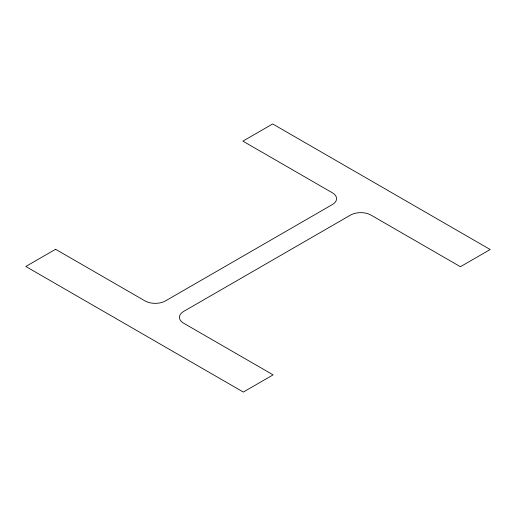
<?xml version="1.0" encoding="UTF-8"?>
<svg xmlns="http://www.w3.org/2000/svg" width="516" height="516" viewBox="0 0 516 516"><rect width="100%" height="100%" fill="white"/><g stroke="black" fill="none" stroke-linecap="round" stroke-linejoin="round"><path stroke-width="0.77" d="M55.586 249.28L25.8 266.475L243.32 392.057L273.106 374.861L183.664 323.222A14.448 8.34 0 0 1 183.664 311.425L350.538 215.082A14.448 8.34 0 0 1 370.965 215.082L460.414 266.72L490.2 249.525L272.68 123.943L242.894 141.139L332.336 192.778A14.448 8.34 0 0 1 332.336 204.575L165.462 300.918A14.448 8.34 0 0 1 145.035 300.918L55.586 249.28"/></g></svg>
